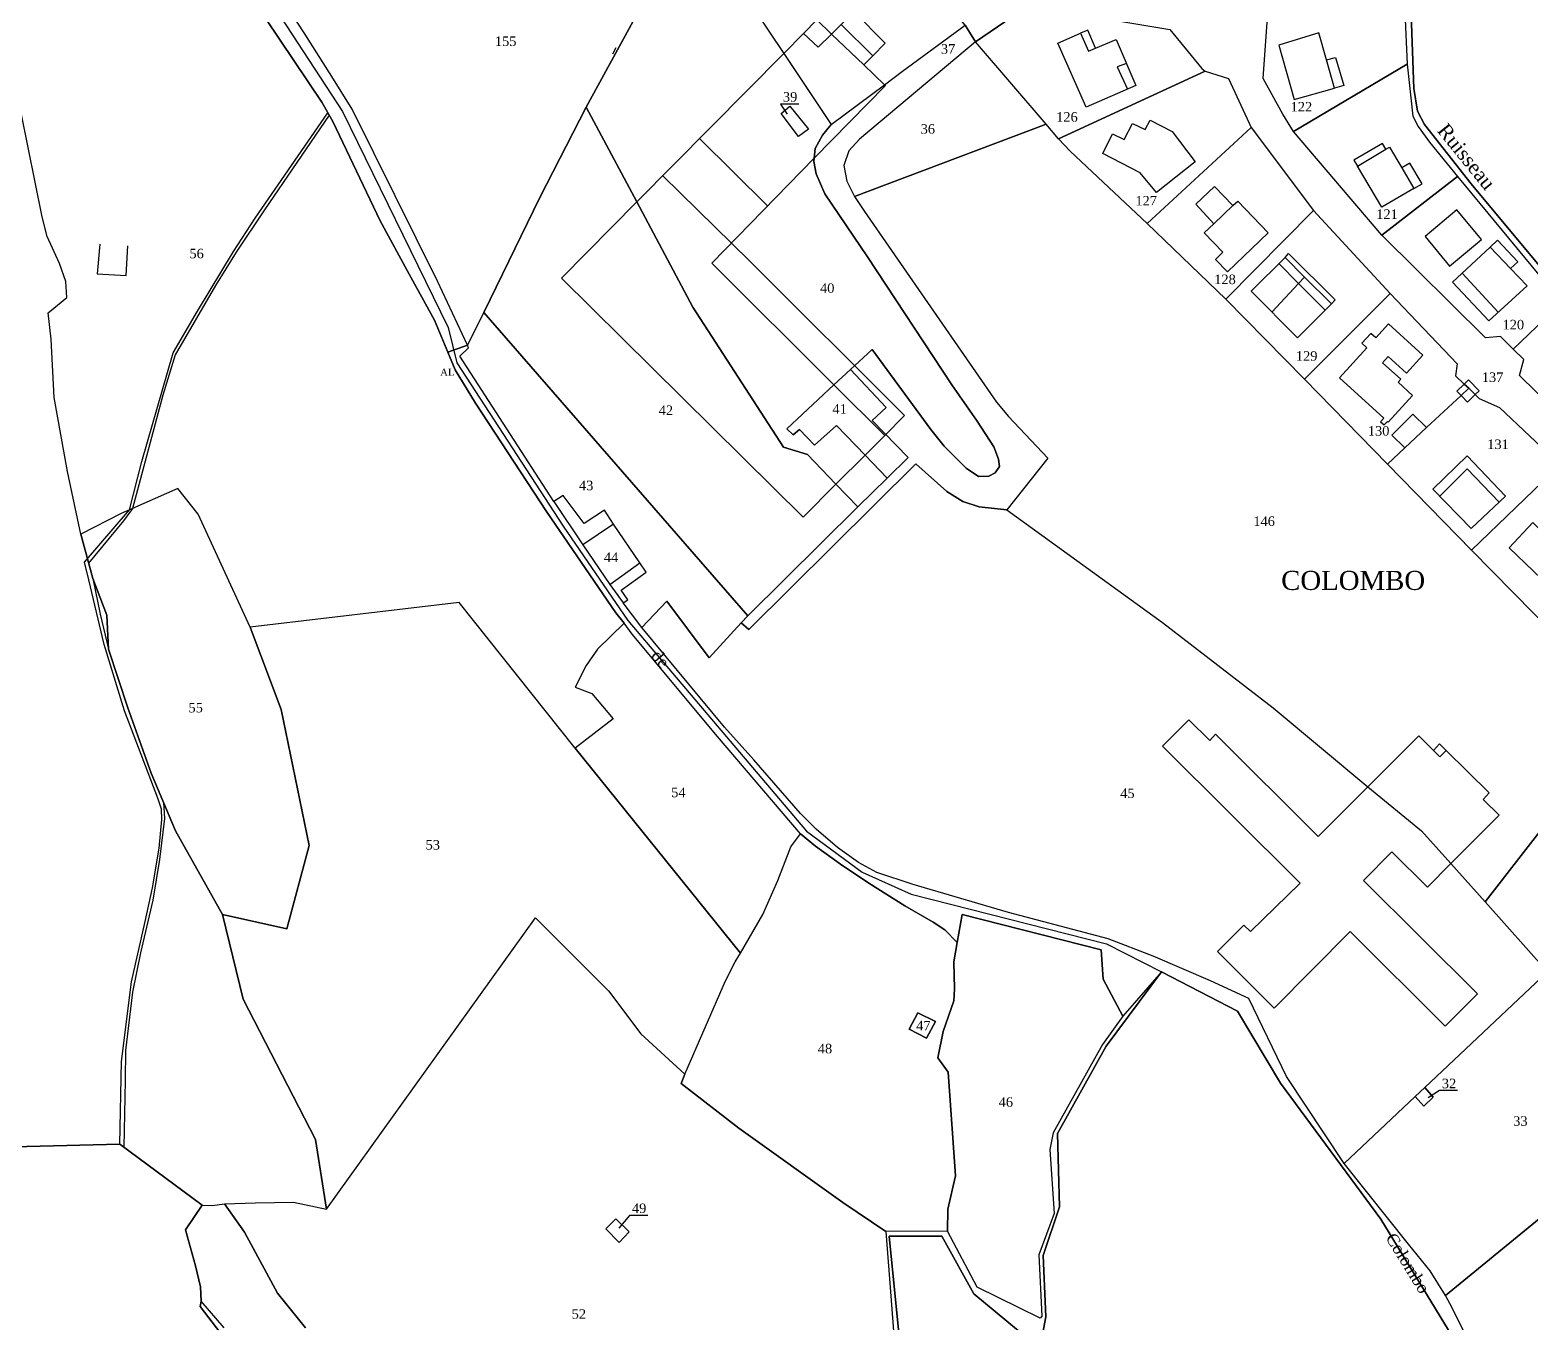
# Model space of a CAD drawing. Extents: x 1207305 to 1208120, y 6152484 to 6153235.
# Drawn here: x 1207576.9 to 1207891.7, y 6152737.3 to 6153008.4 of the extents above; entities that cross this region are included whole.
import ezdxf

# ---------------------------------------------------------------- set-up
doc = ezdxf.new("R2010")
doc.units = 0
doc.linetypes.add('CONTINU', pattern=[0])
doc.layers.get('0').update_dxf_attribs({"linetype": 'CONTINU'})
for name, color, linetype in [('1LIEUDIT', 7, 'CONTINU'), ('1PARCELLE', 7, 'CONTINU'), ('1SECTION', 7, 'CONTINU'), ('1SUBDSECT', 7, 'CONTINU'), ('1TRONFLUV', 7, 'CONTINU'), ('1TROUPARCELLE', 7, 'CONTINU'), ('1ZONCOMM', 7, 'CONTINU'), ('3BATIDUR', 7, 'CONTINU'), ('3BATILEGER', 7, 'CONTINU'), ('3CHEMIN', 7, 'CONTINU'), ('3FISCLINE', 7, 'CONTINUOUS'), ('3FLECHEPAR', 7, 'CONTINU'), ('3LIEUDITTEX', 7, 'CONTINU'), ('3MURNONMI', 7, 'CONTINU'), ('3PARCELLETEX', 7, 'CONTINU'), ('3TRONFLUVTEX', 7, 'CONTINU'), ('3TROUBATI', 7, 'CONTINU'), ('3ZONCOMMTEX', 7, 'CONTINU')]:
    doc.layers.add(name, color=color, linetype=linetype)
doc.styles.get("Standard").update_dxf_attribs({"font": 'Times New Roman'})

# ---------------------------------------------------------------- blocks, each defined once
blk = doc.blocks.new('MURNOMI')
blk.add_line((-0.75, 0.5), (0.75, 0.5))

msp = doc.modelspace()

# ---------------------------------------------------------------- linework, layer by layer
at = {"layer": '1LIEUDIT'}
for points in [[(1207709.22, 6153020.83), (1207693.67, 6152992.19), (1207683.93, 6152973.29), (1207672.14, 6152949.13), (1207668.71, 6152942.29), (1207664.6, 6152940.79), (1207661.84, 6152947.48), (1207656.5, 6152957.16), (1207650.4, 6152968.36), (1207640.48, 6152989.19), (1207638.15, 6152993.27), (1207626.41, 6153010.77)], [(1207884.26, 6152719.6), (1207860.36, 6152758.82), (1207839.32, 6152787.38), (1207830.3, 6152802.49), (1207814.32, 6152810.73), (1207806.2, 6152801.44), (1207802.13, 6152809.25), (1207801.66, 6152815.39), (1207772.49, 6152822.79), (1207771.48, 6152816.88), (1207768.9, 6152819.6), (1207766.47, 6152821.19), (1207760.46, 6152824.61), (1207752.92, 6152829.36), (1207747.02, 6152833.34), (1207741.75, 6152837.16), (1207738.57, 6152839.73), (1207721.22, 6152860.16), (1207703.31, 6152881.63), (1207701.58, 6152883.91), (1207699.83, 6152886.11), (1207685.34, 6152907.35), (1207670.43, 6152930.07), (1207666.12, 6152937.1), (1207664.6, 6152940.79), (1207668.71, 6152942.29), (1207672.14, 6152949.13), (1207683.93, 6152973.29), (1207693.67, 6152992.19), (1207709.22, 6153020.83)], [(1207773.15, 6153009.41), (1207775.33, 6153005.96), (1207793.54, 6153018.46)], [(1207793.54, 6153018.46), (1207775.33, 6153005.96), (1207773.15, 6153009.41)], [(1207759.69, 6152730.04), (1207757.19, 6152755.3), (1207768.29, 6152755.25), (1207774.95, 6152743.16), (1207788.79, 6152731.7), (1207790.1, 6152738.33), (1207789.53, 6152751.26), (1207792.94, 6152761.42), (1207792.53, 6152776.8), (1207802.72, 6152795.13), (1207814.32, 6152810.73), (1207806.2, 6152801.44), (1207802.13, 6152809.25), (1207801.66, 6152815.39), (1207772.49, 6152822.79), (1207771.48, 6152816.88), (1207768.9, 6152819.6), (1207766.47, 6152821.19), (1207760.46, 6152824.61), (1207752.92, 6152829.36), (1207747.02, 6152833.34), (1207741.75, 6152837.16), (1207738.57, 6152839.73), (1207721.22, 6152860.16), (1207703.31, 6152881.63), (1207701.58, 6152883.91), (1207699.83, 6152886.11), (1207685.34, 6152907.35), (1207670.43, 6152930.07), (1207666.12, 6152937.1), (1207664.6, 6152940.79), (1207661.84, 6152947.48), (1207656.5, 6152957.16), (1207650.4, 6152968.36), (1207640.48, 6152989.19), (1207638.15, 6152993.27), (1207626.41, 6153010.77)], [(1207542.76, 6152773.23), (1207595.83, 6152774.61), (1207613.08, 6152761.77), (1207609.57, 6152756.59), (1207611.64, 6152749.05), (1207612.7, 6152744.64), (1207612.88, 6152741.67), (1207612.66, 6152740.54), (1207617.01, 6152734.85)]]:
    msp.add_lwpolyline(points, dxfattribs=at)
at = {"layer": '1PARCELLE'}
for points in [[(1207662.46, 6152955.71), (1207649.11, 6152982.66), (1207644.53, 6152991.77), (1207640.3, 6152998.65), (1207634.47, 6153007.79), (1207624.38, 6153023.27), (1207615.53, 6153036.89), (1207601.19, 6153058.95), (1207586.64, 6153081.42), (1207589.22, 6153100.58), (1207594.85, 6153099.29), (1207597.77, 6153098.58), (1207604.79, 6153089.3), (1207609.87, 6153082.45), (1207621.66, 6153077.02), (1207648.13, 6153063.74), (1207649.69, 6153062.89), (1207709.22, 6153020.83), (1207693.67, 6152992.19), (1207683.93, 6152973.29), (1207672.14, 6152949.13), (1207668.71, 6152942.29), (1207662.46, 6152955.71)], [(1207924.97, 6152974.34), (1207913.51, 6153004.28), (1207910.56, 6153060.36), (1207910.47, 6153061.26), (1207896.12, 6153062.95), (1207889.62, 6153063.97), (1207879.78, 6153067.78), (1207875.18, 6153051.46), (1207871.48, 6153036.74), (1207868.06, 6153020.34), (1207866.75, 6153011.67), (1207867.27, 6152996.12), (1207868.04, 6152991.38), (1207869.55, 6152988.57), (1207879.34, 6152976.15), (1207893.93, 6152958.56), (1207924.97, 6152974.34)], [(1207715.67, 6153032.53), (1207735.09, 6153003.47), (1207745.03, 6152988.58), (1207756.24, 6152996.93), (1207760.01, 6152999.74), (1207773.15, 6153009.41), (1207755.14, 6153031), (1207735.25, 6153054.95), (1207734.54, 6153055.8), (1207730.9, 6153060.17), (1207729.68, 6153057.96), (1207715.67, 6153032.53)], [(1207816.11, 6153008.5), (1207822.83, 6153000.3), (1207823.49, 6152999.76), (1207792.76, 6152985.59), (1207790.13, 6152988.67), (1207775.33, 6153005.96), (1207793.54, 6153018.46), (1207800.98, 6153011.02), (1207816.11, 6153008.5)], [(1207842.02, 6152987.1), (1207839.77, 6152990.73), (1207835.64, 6152998.24), (1207836.93, 6153016.03), (1207865.4, 6153012.12), (1207865.9, 6153001.21), (1207842.02, 6152987.1)], [(1207749.92, 6152973.49), (1207790.13, 6152988.67), (1207775.33, 6153005.96), (1207751.01, 6152985.52), (1207748.77, 6152983.04), (1207747.7, 6152979.94), (1207748.32, 6152976.66), (1207749.92, 6152973.49)], [(1207823.49, 6152999.76), (1207828.38, 6152998.24), (1207833.15, 6152987.93), (1207811.35, 6152967.81), (1207795.15, 6152982.95), (1207792.76, 6152985.59), (1207823.49, 6152999.76)], [(1207860.59, 6152965.35), (1207842.02, 6152987.1), (1207865.9, 6153001.21), (1207867.09, 6152990.3), (1207868.2, 6152988.17), (1207870.57, 6152984.86), (1207876.42, 6152977.66), (1207860.59, 6152965.35)], [(1207672.14, 6152949.13), (1207683.93, 6152973.29), (1207693.67, 6152992.19), (1207704.26, 6152972.32), (1207716.04, 6152950.23), (1207735.03, 6152920.83), (1207740.09, 6152919.35), (1207746.05, 6152913.11), (1207750.65, 6152908.31), (1207727.52, 6152885.44), (1207672.14, 6152949.13)], [(1207738.19, 6152986.07), (1207734.54, 6152990.88), (1207736.39, 6152992.43), (1207740.27, 6152987.58), (1207738.19, 6152986.07)], [(1207912.95, 6152864.94), (1207896.85, 6152881.48), (1207879.37, 6152899.22), (1207861.76, 6152917.32), (1207844.37, 6152935.1), (1207827.84, 6152951.89), (1207811.35, 6152967.81), (1207795.15, 6152982.95), (1207792.76, 6152985.59), (1207790.13, 6152988.67), (1207749.92, 6152973.49), (1207752, 6152970.29), (1207779.74, 6152930.34), (1207782.27, 6152927.31), (1207790.52, 6152918.52), (1207781.87, 6152907.69), (1207814.53, 6152884.06), (1207837.77, 6152866.13), (1207857.66, 6152849.61), (1207868.88, 6152840.32), (1207875.05, 6152833.47), (1207882.26, 6152825.47), (1207912.95, 6152864.94)], [(1207833.15, 6152987.93), (1207846.2, 6152970.55), (1207827.84, 6152951.89), (1207811.35, 6152967.81), (1207833.15, 6152987.93)], [(1207888.13, 6152941.44), (1207885.44, 6152944.12), (1207882.34, 6152943.8), (1207860.59, 6152965.35), (1207876.42, 6152977.66), (1207893.54, 6152957.06), (1207899.63, 6152952.5), (1207888.13, 6152941.44)], [(1207846.2, 6152970.55), (1207862.33, 6152953.09), (1207844.37, 6152935.1), (1207827.84, 6152951.89), (1207846.2, 6152970.55)], [(1207862.33, 6152953.09), (1207876.36, 6152938.38), (1207876.06, 6152935.84), (1207877.85, 6152934.11), (1207878.79, 6152933.22), (1207877.19, 6152931.72), (1207869.95, 6152924.97), (1207865.4, 6152920.72), (1207861.76, 6152917.32), (1207844.37, 6152935.1), (1207862.33, 6152953.09)], [(1207907.04, 6152918.72), (1207889.47, 6152935.91), (1207890.36, 6152939.24), (1207888.13, 6152941.44), (1207899.63, 6152952.5), (1207907.01, 6152946.4), (1207913.04, 6152940.43), (1207921.78, 6152931.1), (1207907.04, 6152918.72)], [(1207668.71, 6152942.29), (1207672.14, 6152949.13), (1207727.52, 6152885.44), (1207726.17, 6152884), (1207719.41, 6152876.66), (1207710.53, 6152888.51), (1207705.34, 6152882.99), (1207701.43, 6152888.17), (1207702.35, 6152888.85), (1207700.96, 6152890.85), (1207706.19, 6152894.65), (1207704.89, 6152896.56), (1207699.4, 6152904.72), (1207697.46, 6152907.67), (1207693.19, 6152904.82), (1207688.81, 6152910.74), (1207686.88, 6152909.47), (1207667.15, 6152939.93), (1207668.98, 6152941.74), (1207668.71, 6152942.29)], [(1207749.07, 6152937.13), (1207745.63, 6152933.93), (1207735.77, 6152924.74), (1207737.08, 6152923.42), (1207738.36, 6152924.59), (1207741.53, 6152921.27), (1207746.14, 6152925.44), (1207752.14, 6152919.21), (1207756.82, 6152914.37), (1207761.22, 6152918.69), (1207753.63, 6152926.46), (1207756.56, 6152929.19), (1207749.07, 6152937.13)], [(1207878.79, 6152933.22), (1207880.16, 6152931.9), (1207880.99, 6152931.11), (1207885.29, 6152929.22), (1207897.99, 6152917.18), (1207879.37, 6152899.22), (1207861.76, 6152917.32), (1207865.4, 6152920.72), (1207869.95, 6152924.97), (1207877.19, 6152931.72), (1207878.79, 6152933.22)], [(1207867.56, 6152784.57), (1207852.69, 6152770.53), (1207840.54, 6152788.8), (1207832.7, 6152805.14), (1207824.6, 6152808.87), (1207812.62, 6152814.04), (1207803.18, 6152817.71), (1207782.27, 6152823.21), (1207762.24, 6152829.11), (1207754.65, 6152831.59), (1207750.79, 6152833.68), (1207746.39, 6152836.84), (1207741.9, 6152840.72), (1207738.58, 6152843.97), (1207728.82, 6152855.24), (1207722.68, 6152862.1), (1207705.34, 6152882.99), (1207710.53, 6152888.51), (1207719.41, 6152876.66), (1207726.17, 6152884), (1207727.79, 6152882.57), (1207762.82, 6152917.36), (1207769.3, 6152911.59), (1207772.63, 6152909.43), (1207776.07, 6152908.31), (1207781.87, 6152907.69), (1207814.53, 6152884.06), (1207837.77, 6152866.13), (1207857.66, 6152849.61), (1207868.88, 6152840.32), (1207875.05, 6152833.47), (1207882.26, 6152825.47), (1207895.32, 6152810.79), (1207869.57, 6152786.47), (1207867.56, 6152784.57)], [(1207897.99, 6152917.18), (1207914.96, 6152900.41), (1207896.85, 6152881.48), (1207879.37, 6152899.22), (1207897.99, 6152917.18)], [(1207623.12, 6152883.11), (1207612.25, 6152906.83), (1207608, 6152912.2), (1207596.09, 6152906.93), (1207587.61, 6152902.61), (1207590.1, 6152893.28), (1207593.06, 6152885.62), (1207593.42, 6152878.46), (1207597.5, 6152866.15), (1207602.39, 6152852.44), (1207607.47, 6152840.38), (1207617.32, 6152822.79), (1207630.85, 6152819.78), (1207635.52, 6152837.29), (1207629.64, 6152865.78), (1207623.12, 6152883.11)], [(1207701.43, 6152888.17), (1207702.35, 6152888.85), (1207700.96, 6152890.85), (1207706.19, 6152894.65), (1207704.89, 6152896.56), (1207699.4, 6152904.72), (1207697.46, 6152907.67), (1207693.19, 6152904.82), (1207688.81, 6152910.74), (1207686.88, 6152909.47), (1207692.96, 6152900.4), (1207698.62, 6152892.05), (1207701.43, 6152888.17)], [(1207639.14, 6152760.97), (1207683.02, 6152822.07), (1207698.34, 6152806.77), (1207705.08, 6152797.72), (1207714.36, 6152789.31), (1207722.9, 6152808.86), (1207724.92, 6152812.85), (1207726.02, 6152814.69), (1207691.3, 6152857.67), (1207667.01, 6152888.23), (1207623.12, 6152883.11), (1207629.64, 6152865.78), (1207635.52, 6152837.29), (1207630.85, 6152819.78), (1207617.32, 6152822.79), (1207621.65, 6152805.03), (1207636.85, 6152775.6), (1207639.14, 6152760.97)], [(1207726.02, 6152814.69), (1207730.69, 6152822.79), (1207733.82, 6152829.9), (1207736.55, 6152836.97), (1207738.57, 6152839.73), (1207721.22, 6152860.16), (1207703.31, 6152881.63), (1207701.58, 6152883.91), (1207695.99, 6152878.49), (1207693.61, 6152875.01), (1207691.33, 6152870.47), (1207694.85, 6152869.2), (1207699.28, 6152863.83), (1207691.3, 6152857.67), (1207726.02, 6152814.69)], [(1207895.32, 6152810.79), (1207902.17, 6152817.27), (1207927.1, 6152840.91), (1207932, 6152845.5), (1207930.02, 6152847.52), (1207912.95, 6152864.94), (1207882.26, 6152825.47), (1207895.32, 6152810.79)], [(1207747.47, 6152762.32), (1207725.67, 6152777.96), (1207713.6, 6152787.31), (1207714.36, 6152789.31), (1207722.9, 6152808.86), (1207724.92, 6152812.85), (1207726.02, 6152814.69), (1207730.69, 6152822.79), (1207733.82, 6152829.9), (1207736.55, 6152836.97), (1207738.57, 6152839.73), (1207741.75, 6152837.16), (1207747.02, 6152833.34), (1207752.92, 6152829.36), (1207760.46, 6152824.61), (1207766.47, 6152821.19), (1207768.9, 6152819.6), (1207771.48, 6152816.88), (1207770.74, 6152812.84), (1207770.94, 6152807.19), (1207770.8, 6152804.69), (1207768.57, 6152798.22), (1207767.4, 6152792.72), (1207769.57, 6152789.69), (1207771.11, 6152767.92), (1207769.51, 6152760.97), (1207769.42, 6152756.31), (1207756.5, 6152756.24), (1207747.47, 6152762.32)], [(1207769.42, 6152756.31), (1207769.51, 6152760.97), (1207771.11, 6152767.92), (1207769.57, 6152789.69), (1207767.4, 6152792.72), (1207768.57, 6152798.22), (1207770.8, 6152804.69), (1207770.94, 6152807.19), (1207770.74, 6152812.84), (1207771.48, 6152816.88), (1207772.49, 6152822.79), (1207801.66, 6152815.39), (1207802.13, 6152809.25), (1207806.2, 6152801.44), (1207801.95, 6152795.5), (1207791.61, 6152776.97), (1207790.95, 6152773.47), (1207791.83, 6152760.01), (1207788.59, 6152751.38), (1207789.26, 6152738.53), (1207788.92, 6152738.06), (1207775.64, 6152744.58), (1207769.42, 6152756.31)], [(1207925.09, 6152787.53), (1207894.36, 6152759.55), (1207873.96, 6152742.81), (1207870.68, 6152747.98), (1207866.19, 6152753.6), (1207852.69, 6152770.53), (1207867.56, 6152784.57), (1207869.4, 6152782.58), (1207871.36, 6152784.43), (1207869.57, 6152786.47), (1207895.32, 6152810.79), (1207902.17, 6152817.27), (1207925.09, 6152787.53)], [(1207763.24, 6152802.18), (1207761.41, 6152798.73), (1207765.04, 6152796.81), (1207766.93, 6152800.34), (1207763.24, 6152802.18)], [(1207953.3, 6152758.9), (1207912.54, 6152726.23), (1207895.55, 6152712.5), (1207886.77, 6152719.37), (1207884.63, 6152721.68), (1207883.37, 6152724.03), (1207875.33, 6152740.22), (1207873.96, 6152742.81), (1207894.36, 6152759.55), (1207925.09, 6152787.53), (1207928.23, 6152790.42), (1207928.58, 6152790.34), (1207929.26, 6152790.88), (1207953.3, 6152758.9)], [(1207867.56, 6152784.57), (1207869.4, 6152782.58), (1207871.36, 6152784.43), (1207869.57, 6152786.47), (1207867.56, 6152784.57)], [(1207700.58, 6152753.95), (1207697.76, 6152756.82), (1207699.85, 6152758.93), (1207702.65, 6152756.16), (1207700.58, 6152753.95)]]:
    msp.add_lwpolyline(points, close=True, dxfattribs=at)
for points in [[(1207715.67, 6153032.53), (1207735.09, 6153003.47), (1207745.03, 6152988.58), (1207743.21, 6152986.36), (1207741.71, 6152983.54), (1207741.49, 6152981.5), (1207741.41, 6152980.82), (1207741.92, 6152978.25), (1207743.73, 6152974.06), (1207752.68, 6152960.81), (1207770.36, 6152933.92), (1207775.7, 6152926.34), (1207779.15, 6152920.9), (1207780.18, 6152918.31), (1207780.37, 6152916.79), (1207779.43, 6152915.5), (1207778.13, 6152914.76), (1207775.92, 6152914.73), (1207773.33, 6152916.48), (1207768.75, 6152921.06), (1207765.98, 6152924.55), (1207753.62, 6152941.35), (1207749.07, 6152937.13), (1207745.63, 6152933.93), (1207735.77, 6152924.74), (1207737.08, 6152923.42), (1207738.36, 6152924.59), (1207741.53, 6152921.27), (1207746.14, 6152925.44), (1207752.14, 6152919.21), (1207756.82, 6152914.37), (1207750.65, 6152908.31), (1207746.05, 6152913.11), (1207746.05, 6152913.11), (1207740.09, 6152919.35), (1207735.03, 6152920.83), (1207716.04, 6152950.23), (1207704.26, 6152972.32), (1207693.67, 6152992.19), (1207709.22, 6153020.83)], [(1207793.54, 6153018.46), (1207775.33, 6153005.96), (1207751.01, 6152985.52), (1207748.77, 6152983.04), (1207747.7, 6152979.94), (1207748.32, 6152976.66), (1207749.92, 6152973.49), (1207752, 6152970.29), (1207779.74, 6152930.34), (1207782.27, 6152927.31), (1207790.52, 6152918.52), (1207781.87, 6152907.69), (1207776.07, 6152908.31), (1207772.63, 6152909.43), (1207769.3, 6152911.59), (1207762.82, 6152917.36), (1207727.79, 6152882.57), (1207726.17, 6152884), (1207727.52, 6152885.44), (1207750.65, 6152908.31), (1207756.82, 6152914.37), (1207761.22, 6152918.69), (1207753.63, 6152926.46), (1207756.56, 6152929.19), (1207749.07, 6152937.13), (1207753.62, 6152941.35), (1207765.98, 6152924.55), (1207768.75, 6152921.06), (1207773.33, 6152916.48), (1207775.92, 6152914.73), (1207778.13, 6152914.76), (1207779.43, 6152915.5), (1207780.37, 6152916.79), (1207780.18, 6152918.31), (1207779.15, 6152920.9), (1207775.7, 6152926.34), (1207770.36, 6152933.92), (1207752.68, 6152960.81), (1207743.73, 6152974.06), (1207741.92, 6152978.25), (1207741.41, 6152980.82), (1207741.49, 6152981.5), (1207741.71, 6152983.54), (1207743.21, 6152986.36), (1207745.03, 6152988.58), (1207756.24, 6152996.93), (1207760.01, 6152999.74), (1207773.15, 6153009.41)], [(1207907.04, 6152918.72), (1207889.47, 6152935.91), (1207890.36, 6152939.24), (1207888.13, 6152941.44), (1207885.44, 6152944.12), (1207882.34, 6152943.8), (1207860.59, 6152965.35), (1207842.02, 6152987.1), (1207839.77, 6152990.73), (1207835.64, 6152998.24), (1207836.93, 6153016.03)], [(1207626.41, 6153010.77), (1207638.15, 6152993.27), (1207640.48, 6152989.19), (1207650.4, 6152968.36), (1207656.5, 6152957.16), (1207661.84, 6152947.48), (1207664.6, 6152940.79), (1207666.12, 6152937.1), (1207670.43, 6152930.07), (1207685.34, 6152907.35), (1207699.83, 6152886.11), (1207701.58, 6152883.91), (1207701.58, 6152883.91), (1207695.99, 6152878.49), (1207693.61, 6152875.01), (1207691.33, 6152870.47), (1207694.85, 6152869.2), (1207699.28, 6152863.83), (1207691.3, 6152857.67), (1207667.01, 6152888.23), (1207623.12, 6152883.11), (1207612.25, 6152906.83), (1207608, 6152912.2), (1207596.09, 6152906.93), (1207587.61, 6152902.61), (1207584.81, 6152915.79), (1207582.02, 6152931.31), (1207581.42, 6152943.56), (1207580.74, 6152949.08), (1207584.67, 6152952.29), (1207584.44, 6152955.65), (1207583.11, 6152959.39), (1207580.57, 6152965.05), (1207579.51, 6152969.21), (1207573.62, 6152998.28)], [(1207816.11, 6153008.5), (1207822.83, 6153000.3), (1207823.49, 6152999.76), (1207828.38, 6152998.24), (1207833.15, 6152987.93), (1207846.2, 6152970.55), (1207862.33, 6152953.09), (1207876.36, 6152938.38), (1207876.06, 6152935.84), (1207877.85, 6152934.11), (1207878.79, 6152933.22), (1207880.16, 6152931.9), (1207880.99, 6152931.11), (1207885.29, 6152929.22), (1207897.99, 6152917.18)], [(1207542.76, 6152773.23), (1207595.83, 6152774.61), (1207613.08, 6152761.77), (1207613.08, 6152761.77), (1207615.18, 6152761.7), (1207617.75, 6152762.04), (1207624.26, 6152762.28), (1207632.21, 6152762.4), (1207639.14, 6152760.97), (1207636.85, 6152775.6), (1207621.65, 6152805.03), (1207617.32, 6152822.79), (1207607.47, 6152840.38), (1207602.39, 6152852.44), (1207597.5, 6152866.15), (1207593.42, 6152878.46), (1207593.06, 6152885.62), (1207590.1, 6152893.28), (1207587.61, 6152902.61), (1207584.81, 6152915.79), (1207582.02, 6152931.31), (1207581.42, 6152943.56), (1207580.74, 6152949.08), (1207584.67, 6152952.29), (1207584.44, 6152955.65), (1207583.11, 6152959.39), (1207580.57, 6152965.05), (1207579.51, 6152969.21), (1207573.62, 6152998.28)], [(1207634.76, 6152736.07), (1207628.88, 6152743.3), (1207621.96, 6152756.12), (1207617.75, 6152762.04), (1207624.26, 6152762.28), (1207632.21, 6152762.4), (1207639.14, 6152760.97), (1207683.02, 6152822.07), (1207698.34, 6152806.77), (1207705.08, 6152797.72), (1207714.36, 6152789.31), (1207713.6, 6152787.31), (1207725.67, 6152777.96), (1207747.47, 6152762.32), (1207756.5, 6152756.24), (1207758.76, 6152727.32)], [(1207617.72, 6152736.02), (1207612.88, 6152741.67), (1207612.7, 6152744.64), (1207611.64, 6152749.05), (1207609.57, 6152756.59), (1207613.08, 6152761.77), (1207615.18, 6152761.7), (1207617.75, 6152762.04), (1207621.96, 6152756.12), (1207628.88, 6152743.3), (1207634.76, 6152736.07)]]:
    msp.add_lwpolyline(points, dxfattribs=at)
at = {"layer": '1SECTION'}
for points in [[(1207884.26, 6152719.6), (1207860.36, 6152758.82), (1207839.32, 6152787.38), (1207830.3, 6152802.49), (1207814.32, 6152810.73), (1207802.72, 6152795.13), (1207792.53, 6152776.8), (1207792.94, 6152761.42), (1207789.53, 6152751.26), (1207790.1, 6152738.33), (1207788.79, 6152731.7), (1207774.95, 6152743.16), (1207768.29, 6152755.25), (1207757.19, 6152755.3), (1207759.69, 6152730.04)], [(1207617.01, 6152734.85), (1207612.66, 6152740.54), (1207612.66, 6152740.54), (1207612.88, 6152741.67), (1207612.7, 6152744.64), (1207611.64, 6152749.05), (1207609.57, 6152756.59), (1207613.08, 6152761.77), (1207595.83, 6152774.61), (1207542.76, 6152773.23)]]:
    msp.add_lwpolyline(points, dxfattribs=at)
at = {"layer": '1SUBDSECT'}
for points in [[(1207884.26, 6152719.6), (1207860.36, 6152758.82), (1207839.32, 6152787.38), (1207830.3, 6152802.49), (1207814.32, 6152810.73), (1207802.72, 6152795.13), (1207792.53, 6152776.8), (1207792.94, 6152761.42), (1207789.53, 6152751.26), (1207790.1, 6152738.33), (1207788.79, 6152731.7), (1207774.95, 6152743.16), (1207768.29, 6152755.25), (1207757.19, 6152755.3), (1207759.69, 6152730.04)], [(1207617.01, 6152734.85), (1207612.66, 6152740.54), (1207612.66, 6152740.54), (1207612.88, 6152741.67), (1207612.7, 6152744.64), (1207611.64, 6152749.05), (1207609.57, 6152756.59), (1207613.08, 6152761.77), (1207595.83, 6152774.61), (1207542.76, 6152773.23)]]:
    msp.add_lwpolyline(points, dxfattribs=at)
at = {"layer": '1TRONFLUV'}
msp.add_lwpolyline([(1207893.93, 6152958.56), (1207879.34, 6152976.15), (1207869.55, 6152988.57), (1207868.04, 6152991.38), (1207867.27, 6152996.12), (1207866.75, 6153011.67), (1207868.06, 6153020.34), (1207871.48, 6153036.74), (1207875.18, 6153051.46), (1207879.78, 6153067.78), (1207879.78, 6153067.78), (1207878.59, 6153068.23), (1207877.56, 6153064.73), (1207872.4, 6153046.22), (1207869.04, 6153032.13), (1207865.4, 6153012.12), (1207865.9, 6153001.21), (1207867.09, 6152990.3), (1207868.2, 6152988.17), (1207870.57, 6152984.86), (1207876.42, 6152977.66), (1207893.54, 6152957.06)], dxfattribs=at)
at = {"layer": '1TROUPARCELLE'}
for points in [[(1207734.54, 6152990.88), (1207736.39, 6152992.43), (1207740.27, 6152987.58), (1207738.19, 6152986.07), (1207734.54, 6152990.88)], [(1207761.41, 6152798.73), (1207763.24, 6152802.18), (1207766.93, 6152800.34), (1207765.04, 6152796.81), (1207761.41, 6152798.73)], [(1207697.76, 6152756.82), (1207699.85, 6152758.93), (1207702.65, 6152756.16), (1207700.58, 6152753.95), (1207697.76, 6152756.82)]]:
    msp.add_lwpolyline(points, close=True, dxfattribs=at)
at = {"layer": '1ZONCOMM'}
for points in [[(1207569.9, 6153170.95), (1207586.87, 6153106.94), (1207584.31, 6153100.04), (1207582.63, 6153087.85), (1207584.02, 6153078.08), (1207601.35, 6153054.4), (1207642.5, 6152991.27), (1207664.65, 6152945.98), (1207666.52, 6152938.56), (1207688.8, 6152904.31), (1207702.4, 6152884.48), (1207739.88, 6152840.31), (1207751.56, 6152831.66), (1207761.81, 6152827.08), (1207802.81, 6152816.63), (1207814.32, 6152810.73), (1207830.3, 6152802.49), (1207839.32, 6152787.38), (1207860.36, 6152758.82), (1207884.26, 6152719.6)], [(1207569.9, 6153170.95), (1207586.87, 6153106.94), (1207584.31, 6153100.04), (1207582.63, 6153087.85), (1207584.02, 6153078.08), (1207601.35, 6153054.4), (1207642.5, 6152991.27), (1207664.65, 6152945.98), (1207666.52, 6152938.56), (1207688.8, 6152904.31), (1207702.4, 6152884.48), (1207739.88, 6152840.31), (1207751.56, 6152831.66), (1207761.81, 6152827.08), (1207802.81, 6152816.63), (1207814.32, 6152810.73), (1207830.3, 6152802.49), (1207839.32, 6152787.38), (1207860.36, 6152758.82), (1207884.26, 6152719.6)], [(1207569.9, 6153170.95), (1207586.87, 6153106.94), (1207584.31, 6153100.04), (1207582.63, 6153087.85), (1207584.02, 6153078.08), (1207601.35, 6153054.4), (1207642.5, 6152991.27), (1207664.65, 6152945.98), (1207666.52, 6152938.56), (1207688.8, 6152904.31), (1207702.4, 6152884.48), (1207739.88, 6152840.31), (1207751.56, 6152831.66), (1207761.81, 6152827.08), (1207802.81, 6152816.63), (1207814.32, 6152810.73), (1207830.3, 6152802.49), (1207839.32, 6152787.38), (1207860.36, 6152758.82), (1207884.26, 6152719.6)], [(1207759.69, 6152730.04), (1207757.19, 6152755.3), (1207768.29, 6152755.25), (1207774.95, 6152743.16), (1207788.79, 6152731.7), (1207790.1, 6152738.33), (1207789.53, 6152751.26), (1207792.94, 6152761.42), (1207792.53, 6152776.8), (1207802.72, 6152795.13), (1207814.32, 6152810.73), (1207830.3, 6152802.49), (1207839.32, 6152787.38), (1207860.36, 6152758.82), (1207884.26, 6152719.6)], [(1207759.69, 6152730.04), (1207757.19, 6152755.3), (1207768.29, 6152755.25), (1207774.95, 6152743.16), (1207788.79, 6152731.7), (1207790.1, 6152738.33), (1207789.53, 6152751.26), (1207792.94, 6152761.42), (1207792.53, 6152776.8), (1207802.72, 6152795.13), (1207814.32, 6152810.73), (1207830.3, 6152802.49), (1207839.32, 6152787.38), (1207860.36, 6152758.82), (1207884.26, 6152719.6)], [(1207759.69, 6152730.04), (1207757.19, 6152755.3), (1207768.29, 6152755.25), (1207774.95, 6152743.16), (1207788.79, 6152731.7), (1207790.1, 6152738.33), (1207789.53, 6152751.26), (1207792.94, 6152761.42), (1207792.53, 6152776.8), (1207802.72, 6152795.13), (1207814.32, 6152810.73), (1207830.3, 6152802.49), (1207839.32, 6152787.38), (1207860.36, 6152758.82), (1207884.26, 6152719.6)], [(1207612.66, 6152740.54), (1207617.01, 6152734.85), (1207625.57, 6152728.35), (1207637.07, 6152716.83), (1207662.89, 6152686.53), (1207674.28, 6152670.92), (1207678.57, 6152666.68), (1207679.02, 6152656.58), (1207678.5, 6152648.42)], [(1207612.66, 6152740.54), (1207617.01, 6152734.85), (1207625.57, 6152728.35), (1207637.07, 6152716.83), (1207662.89, 6152686.53), (1207674.28, 6152670.92), (1207678.57, 6152666.68), (1207679.02, 6152656.58), (1207678.5, 6152648.42)]]:
    msp.add_lwpolyline(points, dxfattribs=at)
at = {"layer": '3BATIDUR'}
for points in [[(1207753.78, 6153002.97), (1207756.4, 6153005.63), (1207749.87, 6153012.24), (1207747.12, 6153009.53), (1207753.78, 6153002.97)], [(1207739.25, 6153007.68), (1207735.09, 6153003.47), (1207745.03, 6152988.58), (1207756.24, 6152996.93), (1207751.9, 6153001.08), (1207745.12, 6153007.56), (1207742.3, 6153004.78), (1207739.25, 6153007.68)], [(1207800.53, 6153004.58), (1207804.8, 6153006.41), (1207808.97, 6152996.74), (1207798.51, 6152992.21), (1207792.61, 6153005.68), (1207797.35, 6153007.72), (1207799.06, 6153003.94), (1207800.53, 6153004.58)], [(1207848.94, 6153002.18), (1207847.35, 6153007.8), (1207838.94, 6153005.2), (1207842.2, 6152993.81), (1207850.62, 6152996.19), (1207848.94, 6153002.18)], [(1207740.09, 6152919.35), (1207735.03, 6152920.83), (1207716.04, 6152950.23), (1207704.26, 6152972.32), (1207735.09, 6153003.47), (1207745.03, 6152988.58), (1207743.21, 6152986.36), (1207741.71, 6152983.54), (1207741.49, 6152981.5), (1207719.97, 6152959.48), (1207745.63, 6152933.93), (1207735.77, 6152924.74), (1207737.08, 6152923.42), (1207738.36, 6152924.59), (1207741.53, 6152921.27), (1207746.14, 6152925.44), (1207752.14, 6152919.21), (1207746.05, 6152913.11), (1207740.09, 6152919.35)], [(1207741.49, 6152981.5), (1207741.71, 6152983.54), (1207743.21, 6152986.36), (1207745.03, 6152988.58), (1207756.24, 6152996.93), (1207756.41, 6152996.76), (1207741.49, 6152981.5)], [(1207734.54, 6152990.88), (1207736.39, 6152992.43), (1207740.27, 6152987.58), (1207738.19, 6152986.07), (1207734.54, 6152990.88)], [(1207802, 6152982.46), (1207804.03, 6152986.59), (1207806.52, 6152985.45), (1207808.27, 6152988.76), (1207810.93, 6152987.54), (1207811.95, 6152989.46), (1207816.57, 6152987.11), (1207821.38, 6152980.74), (1207813.27, 6152974.32), (1207809.88, 6152978.42), (1207802, 6152982.46)], [(1207861.4, 6152983.38), (1207862.18, 6152983.85), (1207864.77, 6152979.46), (1207867.31, 6152975.12), (1207860.58, 6152971.22), (1207855.46, 6152979.85), (1207861.4, 6152983.38)], [(1207821.52, 6152971.83), (1207825.45, 6152975.54), (1207829.29, 6152971.55), (1207830.38, 6152972.5), (1207836.75, 6152965.82), (1207828.18, 6152957.66), (1207825.69, 6152960.23), (1207827.21, 6152961.77), (1207823.29, 6152965.86), (1207825.33, 6152967.75), (1207821.52, 6152971.83)], [(1207746.05, 6152913.11), (1207740.09, 6152919.35), (1207735.03, 6152920.83), (1207716.04, 6152950.23), (1207704.26, 6152972.32), (1207688.49, 6152956.36), (1207739.15, 6152906.19), (1207746.05, 6152913.11)], [(1207869.63, 6152965.09), (1207874.8, 6152958.86), (1207881.45, 6152964.47), (1207876.33, 6152970.7), (1207869.63, 6152965.09)], [(1207848.67, 6152949.62), (1207842.87, 6152943.81), (1207833.15, 6152953.62), (1207840.26, 6152960.7), (1207844.38, 6152956.57), (1207843.11, 6152955.19), (1207848.67, 6152949.62)], [(1207887.56, 6152958.38), (1207891.03, 6152954.74), (1207883.02, 6152947.38), (1207875.4, 6152955.46), (1207883.29, 6152962.85), (1207887.56, 6152958.38)], [(1207869.16, 6152940.2), (1207861.97, 6152946.73), (1207859.32, 6152943.81), (1207858.28, 6152944.75), (1207856.4, 6152942.68), (1207857.44, 6152941.73), (1207851.69, 6152935.38), (1207861, 6152926.95), (1207860.32, 6152926.2), (1207861.07, 6152925.53), (1207861.73, 6152926.27), (1207861.9, 6152926.12), (1207867.01, 6152931.74), (1207864, 6152934.47), (1207864.57, 6152935.1), (1207860.73, 6152938.58), (1207861.91, 6152939.88), (1207865.73, 6152936.42), (1207869.16, 6152940.2)], [(1207756.27, 6152923.34), (1207752.14, 6152919.21), (1207746.14, 6152925.44), (1207741.53, 6152921.27), (1207738.36, 6152924.59), (1207737.08, 6152923.42), (1207735.77, 6152924.74), (1207745.63, 6152933.93), (1207756.27, 6152923.34)], [(1207876.32, 6152932.63), (1207877.19, 6152931.72), (1207878.79, 6152933.22), (1207877.85, 6152934.11), (1207876.32, 6152932.63)], [(1207877.19, 6152931.72), (1207878.79, 6152933.22), (1207880.16, 6152931.9), (1207878.56, 6152930.28), (1207877.19, 6152931.72)], [(1207877.85, 6152934.11), (1207878.79, 6152933.22), (1207880.16, 6152931.9), (1207880.96, 6152932.7), (1207878.76, 6152934.99), (1207877.85, 6152934.11)], [(1207869.95, 6152924.97), (1207865.4, 6152920.72), (1207862.69, 6152923.38), (1207867.06, 6152927.81), (1207869.95, 6152924.97)], [(1207871.28, 6152912.08), (1207878.45, 6152919.06), (1207886.53, 6152910.57), (1207879.33, 6152903.77), (1207871.28, 6152912.08)], [(1207704.89, 6152896.56), (1207699.4, 6152904.72), (1207692.96, 6152900.4), (1207698.62, 6152892.05), (1207704.89, 6152896.56)], [(1207896.36, 6152903.72), (1207903.83, 6152896.58), (1207897.52, 6152889.95), (1207887.26, 6152899.71), (1207892.28, 6152905.06), (1207895.08, 6152902.34), (1207896.36, 6152903.72)], [(1207814.56, 6152858.12), (1207820.08, 6152863.65), (1207824.46, 6152859.3), (1207825.65, 6152860.6), (1207847.24, 6152839.16), (1207857.66, 6152849.61), (1207868.88, 6152840.32), (1207875.05, 6152833.47), (1207870.14, 6152828.54), (1207862.69, 6152835.93), (1207856.69, 6152829.95), (1207880.65, 6152806.15), (1207873.84, 6152799.36), (1207853.93, 6152819.2), (1207837.95, 6152803.14), (1207826.1, 6152815.05), (1207831.64, 6152820.57), (1207833, 6152819.23), (1207843.45, 6152829.38), (1207814.56, 6152858.12)], [(1207874.1, 6152857.18), (1207872.74, 6152855.91), (1207871.41, 6152857.23), (1207868.31, 6152860.29), (1207857.66, 6152849.61), (1207868.88, 6152840.32), (1207875.05, 6152833.47), (1207885.18, 6152843.63), (1207881.83, 6152846.93), (1207883.12, 6152848.3), (1207874.1, 6152857.18)], [(1207761.41, 6152798.73), (1207763.24, 6152802.18), (1207766.93, 6152800.34), (1207765.04, 6152796.81), (1207761.41, 6152798.73)], [(1207867.56, 6152784.57), (1207869.57, 6152786.47), (1207871.36, 6152784.43), (1207869.4, 6152782.58), (1207867.56, 6152784.57)], [(1207697.76, 6152756.82), (1207699.85, 6152758.93), (1207702.65, 6152756.16), (1207700.58, 6152753.95), (1207697.76, 6152756.82)]]:
    msp.add_lwpolyline(points, close=True, dxfattribs=at)
at = {"layer": '3BATILEGER'}
for points in [[(1207745.12, 6153007.56), (1207742.05, 6153010.51), (1207739.25, 6153007.68), (1207742.3, 6153004.78), (1207745.12, 6153007.56)], [(1207753.78, 6153002.97), (1207747.12, 6153009.53), (1207745.12, 6153007.56), (1207751.9, 6153001.08), (1207753.78, 6153002.97)], [(1207800.53, 6153004.58), (1207798.9, 6153008.39), (1207797.35, 6153007.72), (1207799.06, 6153003.94), (1207800.53, 6153004.58)], [(1207850.62, 6152996.19), (1207848.94, 6153002.18), (1207850.85, 6153002.65), (1207852.58, 6152996.75), (1207850.62, 6152996.19)], [(1207861.4, 6152983.38), (1207860.69, 6152984.61), (1207854.72, 6152981.12), (1207855.46, 6152979.85), (1207861.4, 6152983.38)], [(1207864.77, 6152979.46), (1207867.31, 6152975.12), (1207869, 6152976.1), (1207866.43, 6152980.44), (1207864.77, 6152979.46)], [(1207887.56, 6152958.38), (1207889.09, 6152959.79), (1207884.86, 6152964.32), (1207883.29, 6152962.85), (1207887.56, 6152958.38)], [(1207848.67, 6152949.62), (1207849.98, 6152950.93), (1207844.38, 6152956.57), (1207843.11, 6152955.19), (1207848.67, 6152949.62)], [(1207874.1, 6152857.18), (1207872.67, 6152858.59), (1207871.41, 6152857.23), (1207872.74, 6152855.91), (1207874.1, 6152857.18)]]:
    msp.add_lwpolyline(points, close=True, dxfattribs=at)
at = {"layer": '3CHEMIN'}
for points in [[(1207595.83, 6152774.61), (1207596.12, 6152791.93), (1207598.24, 6152808.69), (1207601.1, 6152821.33), (1207602.64, 6152828.41), (1207604.06, 6152836.7), (1207604.64, 6152842.73), (1207604.56, 6152844.9), (1207603.75, 6152847.23), (1207596.81, 6152865.54), (1207592.52, 6152879.42), (1207589.26, 6152893.03), (1207588.41, 6152896.76), (1207597.86, 6152907.71), (1207600.41, 6152917.87), (1207606.99, 6152940.66), (1207612.07, 6152949.41), (1207619.66, 6152961.9), (1207624.19, 6152968.92), (1207639.42, 6152991.06)], [(1207639.72, 6152990.53), (1207626.13, 6152970.66), (1207620.18, 6152961.77), (1207615.89, 6152954.82), (1207607.41, 6152940.21), (1207604.83, 6152931.76), (1207598.45, 6152907.97), (1207596.54, 6152905.42), (1207589.23, 6152896.55)], [(1207590.1, 6152893.28), (1207591.67, 6152885.81), (1207593.42, 6152878.46)], [(1207604.95, 6152846.35), (1207605.17, 6152842.94), (1207604.12, 6152834.35), (1207602.69, 6152825.78), (1207600.15, 6152814.77), (1207598.46, 6152806.48), (1207597.02, 6152794.22), (1207596.92, 6152787.97), (1207596.67, 6152773.98)]]:
    msp.add_lwpolyline(points, dxfattribs=at)
at = {"layer": '3FISCLINE'}
for points in [[(1207806.97, 6153001.4), (1207805.03, 6153000.66), (1207807.18, 6152995.97)], [(1207717.42, 6152985.61), (1207731.69, 6152971.48)], [(1207709.69, 6152977.81), (1207727.9, 6152959.99), (1207760.41, 6152927.49), (1207756.27, 6152923.34)], [(1207825.33, 6152967.75), (1207829.29, 6152971.55)], [(1207591.57, 6152963.49), (1207591.07, 6152957.22), (1207597.11, 6152956.91), (1207597.5, 6152963.08)], [(1207840.26, 6152960.7), (1207841.01, 6152961.5), (1207850.81, 6152951.81), (1207849.98, 6152950.93)], [(1207838.95, 6152959.4), (1207843.11, 6152955.19), (1207837.51, 6152949.22)], [(1207877.43, 6152957.36), (1207885.01, 6152949.2)], [(1207872.73, 6152910.58), (1207878.49, 6152916.34), (1207885.19, 6152909.3)]]:
    msp.add_lwpolyline(points, dxfattribs=at)
at = {"layer": '3FLECHEPAR'}
for points in [[(1207738.23, 6152992.86), (1207734.42, 6152992.87), (1207735.8, 6152990.75)], [(1207876.48, 6152785.83), (1207872.67, 6152785.83), (1207870.26, 6152784.29)], [(1207706.57, 6152759.64), (1207702.74, 6152759.64), (1207700.47, 6152756.97)]]:
    msp.add_lwpolyline(points, dxfattribs=at)
at = {"layer": '3TROUBATI'}
msp.add_lwpolyline([(1207734.54, 6152990.88), (1207736.39, 6152992.43), (1207740.27, 6152987.58), (1207738.19, 6152986.07), (1207734.54, 6152990.88)], close=True, dxfattribs=at)

# ---------------------------------------------------------------- block references
at = {"layer": '3MURNONMI', "rotation": 61.5}
msp.add_blockref('MURNOMI', (1207700, 6153003.86), dxfattribs=at)

# ---------------------------------------------------------------- texts
at = {"layer": '3LIEUDITTEX'}
msp.add_text('COLOMBO', height=4, dxfattribs=at).set_placement((1207839.45, 6152890.9))
at = {"layer": '3PARCELLETEX'}
for s, p in [('155', (1207674.48, 6153005.05)), ('37', (1207768.06, 6153003.44)), ('39', (1207734.91, 6152993.37)), ('122', (1207841.43, 6152991.31)), ('36', (1207763.81, 6152986.65)), ('126', (1207792.24, 6152989.17)), ('127', (1207808.86, 6152971.58)), ('121', (1207859.39, 6152968.75)), ('56', (1207610.39, 6152960.5)), ('40', (1207742.7, 6152953.24)), ('128', (1207825.4, 6152955.08)), ('120', (1207885.89, 6152945.58)), ('129', (1207842.53, 6152939.01)), ('137', (1207881.54, 6152934.54)), ('42', (1207708.86, 6152927.61)), ('41', (1207745.31, 6152927.89)), ('130', (1207857.63, 6152923.28)), ('131', (1207882.68, 6152920.47)), ('43', (1207692.12, 6152911.83)), ('146', (1207833.61, 6152904.33)), ('44', (1207697.35, 6152896.75)), ('55', (1207610.2, 6152865.2)), ('54', (1207711.48, 6152847.41)), ('45', (1207805.68, 6152847.23)), ('53', (1207659.95, 6152836.41)), ('47', (1207762.87, 6152798.47)), ('48', (1207742.23, 6152793.65)), ('32', (1207873.16, 6152786.33)), ('46', (1207780.18, 6152782.43)), ('33', (1207888.13, 6152778.44)), ('49', (1207703.24, 6152760.14)), ('52', (1207690.59, 6152737.96))]:
    msp.add_text(s, height=2, dxfattribs=at).set_placement(p)
at = {"layer": '3SECTIONTEX'}
msp.add_text('AL', height=1.5, dxfattribs=at).set_placement((1207663, 6152935.84))
at = {"layer": '3TRONFLUVTEX'}
msp.add_text('Ruisseau', height=3, rotation=309, dxfattribs=at).set_placement((1207872.02, 6152987.25))
at = {"layer": '3ZONCOMMTEX'}
for s, rotation, p in [('de', 310.5, (1207707.11, 6152877)), ('de', 310.5, (1207707.11, 6152877)), ('de', 310.5, (1207707.11, 6152877)), ('Colombo', 301.6, (1207861.27, 6152754.94)), ('Colombo', 301.6, (1207861.27, 6152754.94)), ('Colombo', 301.6, (1207861.27, 6152754.94))]:
    msp.add_text(s, height=2.5, rotation=rotation, dxfattribs=at).set_placement(p)

doc.saveas('drawing.dxf')
